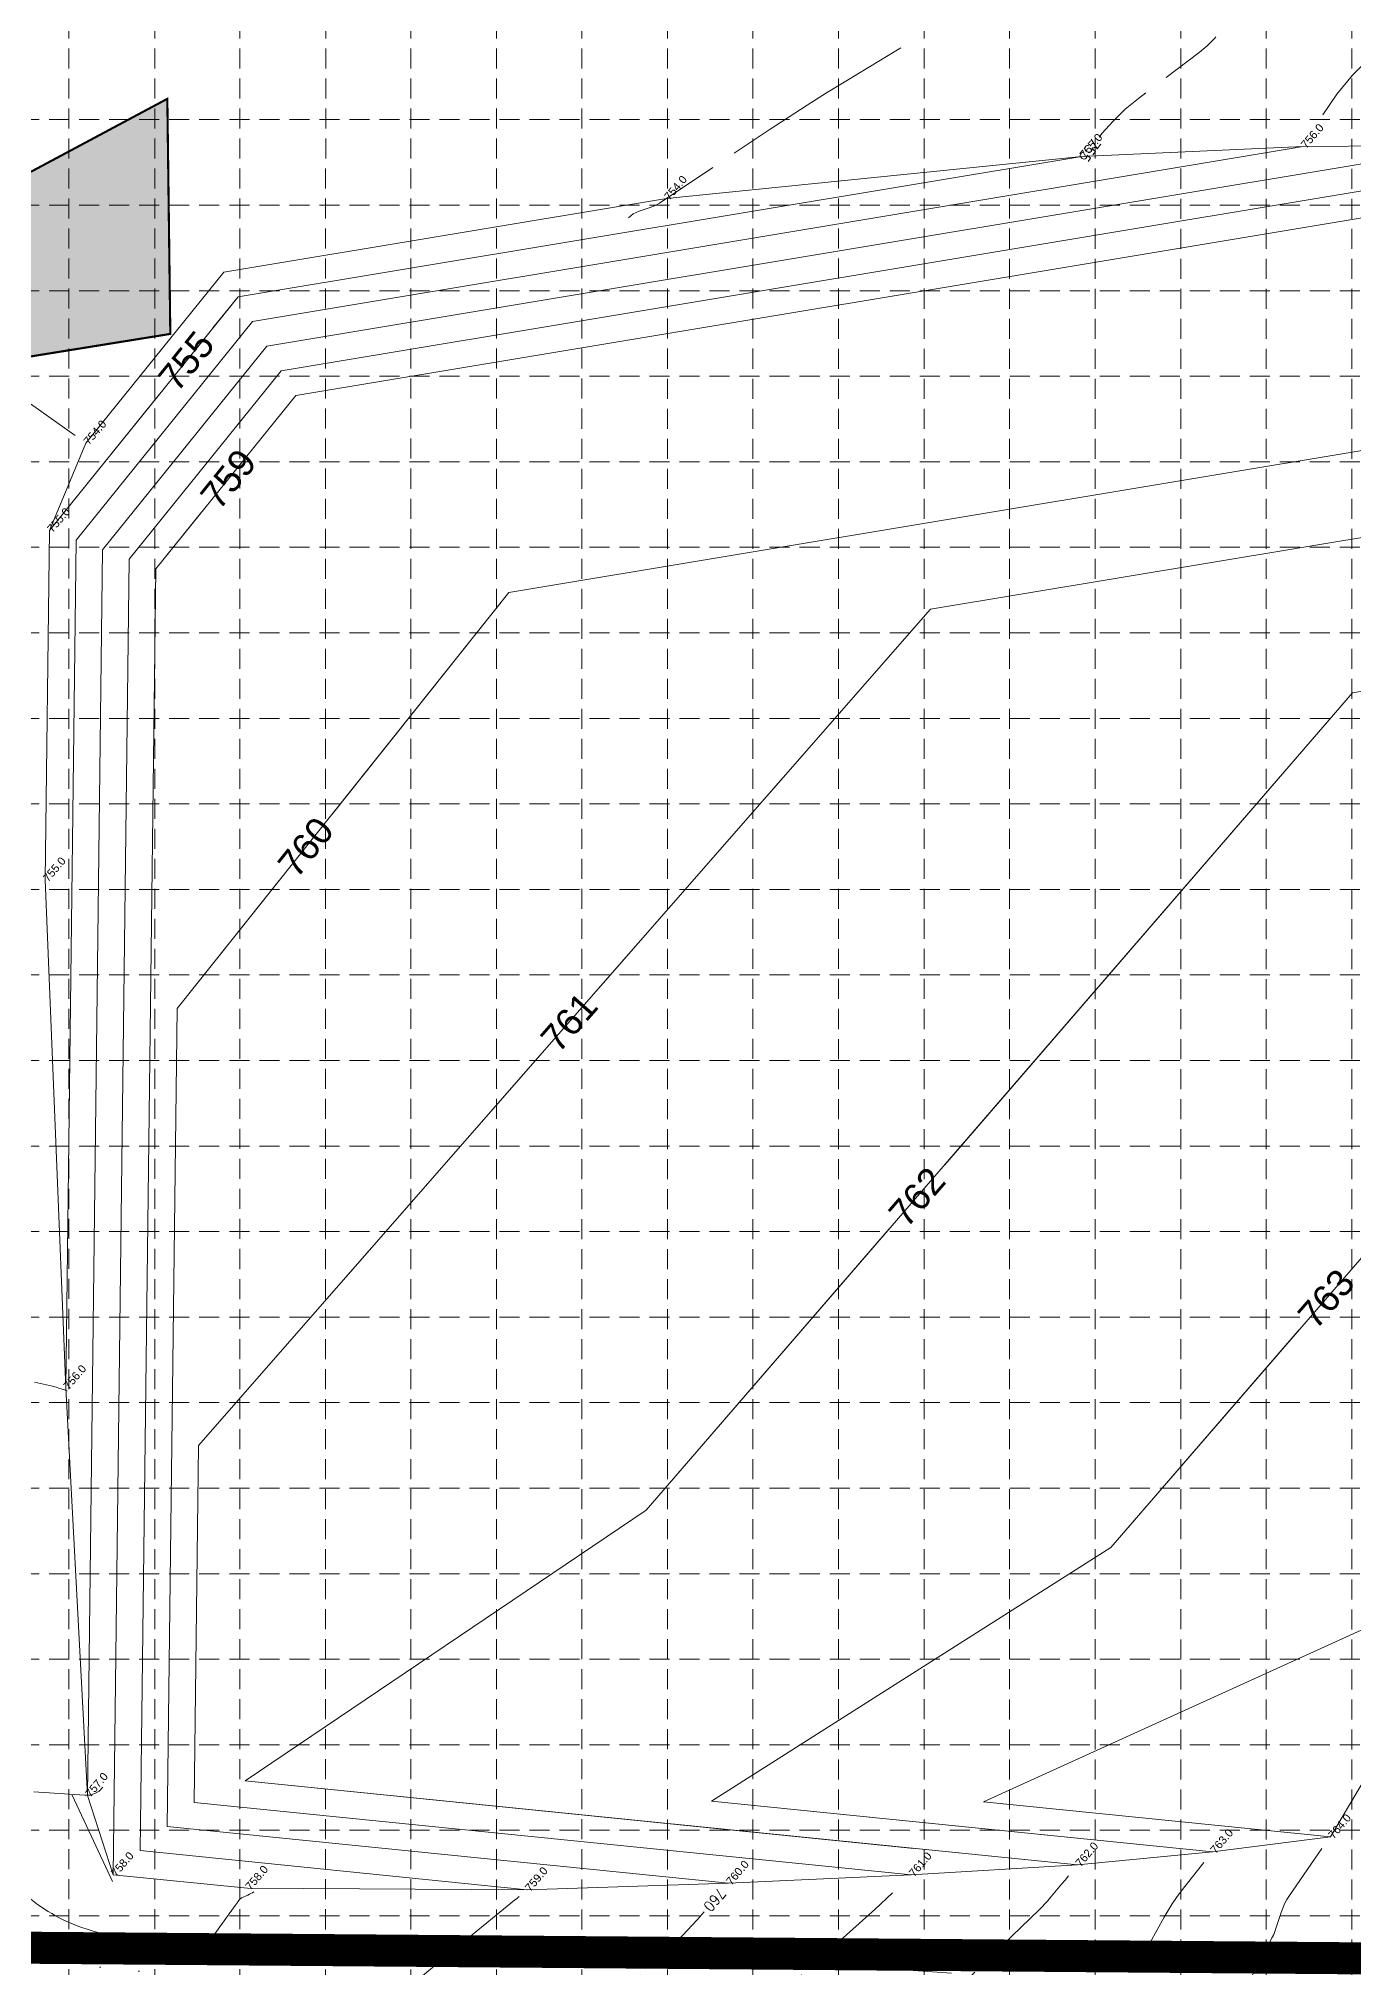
# Model space of a CAD drawing. Header units: feet. Extents: x 39072 to 40357, y 49303 to 51358.
# Drawn here: x 39383 to 39875, y 49991 to 50714 of the extents above; entities that cross this region are included whole.
import ezdxf
from ezdxf.enums import TextEntityAlignment as Align

# ---------------------------------------------------------------- set-up
doc = ezdxf.new("R2010")
doc.units = ezdxf.units.FT
doc.header["$MEASUREMENT"] = 0
for name, pattern in [('DGN Style 1', [14.480258, 0.024094, -14.456164]), ('DGN Style 3', [33.73105, 24.093607, -9.637443]), ('HIDDEN', [0.375, 0.25, -0.125]), ('R W Line', [250, 200, -10, 10, -10, 10, -10])]:
    doc.linetypes.add(name, pattern=pattern)
for name, color, linetype, lineweight in [('06220 - Level 21', 1, 'Continuous', 0), ('06220 - Level 4', 1, 'Continuous', 0), ('Level 31', 1, 'Continuous', 0), ('Level 32', 1, 'Continuous', 0), ('Level 60', 1, 'Continuous', 0), ('Level 61', 1, 'Continuous', 0), ('PA15TOPO - Level 21', 1, 'Continuous', 0), ('PA15TOPO - Level 22', 1, 'Continuous', 0)]:
    doc.layers.add(name, color=color, linetype=linetype, lineweight=lineweight)
for name, color, linetype in [('GRID', 254, 'HIDDEN'), ('LEGEND', 7, 'Continuous'), ('LIMITS OF DISTURBANCE', 1, 'HIDDEN')]:
    doc.layers.add(name, color=color, linetype=linetype)
doc.styles.get("Standard").update_dxf_attribs({"font": 'ARIAL.TTF'})
doc.styles.add('Style-STANDARD', font='STANDARD.shx')
doc.linetypes.add('{-OE-}', pattern='A,20,-3,[13,dgnlstyle-lstyle.shx,S=0.041192,R=0,X=0,Y=0],-3', length=26)

msp = doc.modelspace()

# ---------------------------------------------------------------- hatches: boundary and pattern name
at = {"layer": 'LEGEND'}
h = msp.add_hatch(dxfattribs=at)
h.set_pattern_fill('GRAVEL', color=4, scale=7.912478, angle=-223.57731, style=0)
h.set_pattern_definition([(4.435493, (50394.62776, 55455.6597), (94.94619884, 7.954772507), [1.064513, -105.386989]), (321.392393, (50395.6891, 55455.74203), (-74.24014269, 59.719854683), [1.826738, -180.8470004]), (268.933093, (50397.11657, 55454.6022), (2.676179207, 117.596993873), [1.2880564, -127.5177463]), (43.696393, (50400.7157, 55453.90803), (-114.81872278, -109.188784947), [1.6635035, -164.6868167]), (69.256393, (50401.91842, 55455.05724), (-36.791104566, -96.057535426), [1.631197, -161.488712]), (133.696393, (50402.49617, 55456.5827), (109.188784947, -114.81872278), [1.6635035, -164.6868167]), (174.116893, (50401.34696, 55457.78543), (129.0612936517, -13.584832702), [2.1998983, -217.789758]), (208.677993, (50399.15865, 55458.0109), (-160.120371383, -87.927013495), [2.0769305, -205.6161894]), (257.852293, (50397.3365, 55457.01422), (-25.048972466, -118.152661394), [1.669137, -165.244765]), (311.659093, (50396.98525, 55455.38246), (-57.59942219, 65.729735372), [1.905578, -93.373276]), (358.820093, (50398.25189, 55453.95877), (128.783477751, -2.398339097), [2.4643254, -243.968397]), (275.236793, (50395.0954, 55459.36514), (7.399136564, -72.57323428), [0.8411043, -83.2696826]), (307.891893, (50395.17217, 55458.52754), (-63.609297234, 82.370628228), [1.600196, -158.4197624]), (1.422693, (50396.155, 55457.2647), (5.4543312, 5.7321563), [1.1189905, -10.0709385]), (339.621293, (50395.9017, 55456.195), (-39.56943738, 15.8073292), [0.6025985, -59.6570367]), (68.224093, (50396.4666, 55455.9852), (-10.63083587, -22.6507942), [0.8521976, -41.757801]), (167.386493, (50396.7827, 55456.7766), (-28.1051248, 4.8986543), [1.384122, -44.7531567]), (297.987793, (50395.432, 55457.0789), (-6.00999083, 16.6408067), [1.000857, -24.0205974]), (152.812193, (50399.79123, 55452.8217), (-73.68450676, 37.346884852), [1.402091, -138.8073726]), (206.768893, (50398.54405, 55453.46233), (82.926226803, 41.236420329), [1.176277, -116.451165]), (69.621293, (50394.3412, 55455.9324), (-15.8073292, -39.56943738), [1.205189, -59.054446]), (120.033193, (50394.76083, 55457.0622), (40.958609451, -71.739728577), [1.402091, -138.8073726]), (115.866693, (50403.1729, 55456.3756), (17.75214622, -38.735943574), [1.352084, -66.252158]), (71.197793, (50402.58303, 55457.59226), (-31.33691488, -90.325324428), [1.132893, -112.156549]), (203.224093, (50399.7382, 55461.7191), (-38.73596259, -17.752105035), [1.205189, -59.054446]), (153.776693, (50398.6306, 55461.2439), (96.335308632, -47.977707466), [1.3263766, -131.310925]), (205.866693, (50402.5469, 55459.0465), (38.735943574, 17.75214622), [0.676042, -66.9282003]), (237.732593, (50400.0821, 55461.3919), (-16.08518101, -28.38293907), [0.403457, -39.9424177]), (302.386493, (50399.8667, 55461.0507), (-11.7421479, 22.0951348), [1.631197, -30.99278]), (322.431693, (50400.7404, 55459.67324), (-62.775869826, 48.811142727), [1.511679, -149.655997]), (80.112793, (50397.2736, 55457.2925), (-5.17649433, -16.9186433), [1.1411534, -27.387689]), (129.579893, (50397.46957, 55458.4167), (-86.537921151, 104.187952516), [1.9923144, -197.23879]), (197.368093, (50396.20016, 55459.95225), (61.10892676, 18.30776602), [0.814637, -80.6493073]), (226.42269, (50395.423, 55459.709), (0.277825, -11.186484), [0.4747487, -7.437729]), (256.679093, (50400.6914, 55459.3922), (15.25173081, 61.94238593), [1.099233, -108.8244224]), (184.435493, (50400.43815, 55458.3225), (-94.94619884, -7.954772507), [2.129026, -104.3224757]), (136.42269, (50398.3155, 55458.158), (-11.186484, -0.277825), [2.057244, -5.8552336]), (101.727493, (50396.82514, 55459.576), (19.14115933, -94.668394615), [1.2510735, -123.856184]), (30.477293, (50396.5708, 55460.801), (27.5494725, 17.47429006), [1.1520726, -56.4516365]), (344.068693, (50397.56374, 55461.3853), (163.454249217, -46.3106473895), [1.8757716, -185.7016933]), (311.848793, (50399.36747, 55460.8704), (69.063711239, -76.638410936), [1.9844415, -196.459498])])
edge = h.paths.add_edge_path()
edge.add_line((39339.72, 50651.76), (39341.44, 50568.03))
edge.add_arc((39379.82, 50552.8), 41.29, 99.47606, 158.35691, ccw=False)
edge.add_line((39373.02, 50593.53), (39431.98, 50603.05))
edge.add_line((39431.98, 50603.05), (39430.86, 50691.17))
edge.add_line((39430.86, 50691.17), (39363.51, 50655.15))
edge.add_arc((39342.65, 50716.37), 64.67, 267.40227, 288.8201, ccw=False)

# ---------------------------------------------------------------- linework, layer by layer
at = {"layer": '06220 - Level 21', "color": 7, "linetype": 'DGN Style 1', "lineweight": 0, "extrusion": (0, 0, -1)}
msp.add_arc((-39421.05, 50069.4), 80, 270.61656, 359.88917, dxfattribs=at)
at = {"layer": '06220 - Level 4', "color": 7, "linetype": 'R W Line', "lineweight": 0}
for p, q in [((39420.33, 50001.9), (39554.79, 50000.46)), ((39554.79, 50000.46), (39724.79, 49988.63))]:
    msp.add_line(p, q, dxfattribs=at)
msp.add_arc((39421.05, 50068.4), 66.5, 180.11083, 269.38344, dxfattribs=at)
at = {"layer": 'GRID', "color": 252, "linetype": 'HIDDEN', "lineweight": 0, "ltscale": 30}
for p, q in [((39394, 49465.06), (39394.01, 51323.28)), ((39426.15, 49465.05), (39426.11, 51323.27)), ((39458.01, 49465.05), (39458.07, 51323.27)), ((39490.08, 49465.04), (39490.27, 51323.23)), ((39522.12, 49465.04), (39522.12, 51324.56)), ((39554.18, 49465.03), (39554.18, 51324.56)), ((39586.24, 49465.03), (39586.24, 51324.56)), ((39618.3, 49465.02), (39618.3, 51324.56)), ((39650.36, 49465.02), (39650.36, 51324.56)), ((39682.42, 49465.01), (39682.42, 51324.56)), ((39714.48, 49465.01), (39714.48, 51324.56)), ((39746.54, 49465), (39746.54, 51324.56)), ((39778.6, 49465), (39778.6, 51324.56)), ((39810.66, 49464.99), (39810.66, 51324.56)), ((39842.72, 49464.99), (39842.72, 51324.56)), ((39874.78, 49464.98), (39874.78, 51324.56)), ((39105.35, 50683.36), (40323.62, 50683.36)), ((39105.35, 50651.3), (40323.62, 50651.3)), ((39105.35, 50619.24), (40323.62, 50619.24)), ((39105.35, 50587.18), (40323.62, 50587.18)), ((39105.35, 50555.12), (40323.62, 50555.12)), ((39105.35, 50523.06), (40323.62, 50523.06)), ((39105.35, 50491), (40323.62, 50491)), ((39105.35, 50458.94), (40323.62, 50458.94)), ((39105.35, 50426.88), (40323.62, 50426.88)), ((39105.35, 50394.82), (40323.62, 50394.82)), ((39105.35, 50362.76), (40323.62, 50362.76)), ((39105.35, 50330.7), (40323.62, 50330.7)), ((39105.35, 50298.64), (40323.62, 50298.64)), ((39105.35, 50266.58), (40323.62, 50266.58)), ((39105.35, 50234.52), (40323.62, 50234.52)), ((39105.35, 50202.47), (40323.62, 50202.47)), ((39105.35, 50170.41), (40323.62, 50170.41)), ((39105.35, 50138.35), (40323.62, 50138.35)), ((39105.35, 50106.29), (40323.62, 50106.29)), ((39105.35, 50074.23), (40323.62, 50074.23)), ((39105.35, 50042.17), (40323.62, 50042.17)), ((39105.35, 50010.11), (40323.62, 50010.11))]:
    msp.add_line(p, q, dxfattribs=at)
at = {"layer": 'LEGEND', "color": 4, "const_width": 0.791}
msp.add_lwpolyline([(39339.72, 50651.76), (39341.44, 50568.03, -0.262722), (39373.02, 50593.53), (39431.98, 50603.05), (39430.86, 50691.17), (39363.51, 50655.15, -0.093726)], format="xyb", close=True, dxfattribs=at)
at = {"layer": 'Level 31', "color": 35, "linetype": 'Continuous', "lineweight": 0}
for p, q in [((39457.39, 50616.98), (39773.63, 50669.6)), ((39457.39, 50616.98), (39447.95, 50605.28)), ((39427.98, 50580.52), (39386.68, 50529.31)), ((39558.82, 50506.17), (40005.97, 50580.57)), ((39385.09, 50398.39), (39386.68, 50529.31)), ((39492.71, 50423.22), (39558.82, 50506.17)), ((39434.51, 50350.21), (39472.77, 50398.21)), ((39430.78, 50043.57), (39434.51, 50350.21)), ((39641.12, 50022.31), (39430.78, 50043.57))]:
    msp.add_line(p, q, dxfattribs=at)
at = {"layer": 'Level 32', "color": 35, "linetype": 'Continuous', "lineweight": 0}
for p, q in [((39462.78, 50607.74), (39856.54, 50673.26)), ((39468.18, 50598.5), (39919.96, 50673.68)), ((39473.57, 50589.26), (39978.99, 50673.36)), ((39478.97, 50580.02), (40038.74, 50673.16)), ((39451.99, 50626.22), (39617.91, 50653.83)), ((39451.99, 50626.22), (39400.32, 50562.15)), ((39462.78, 50607.74), (39396.64, 50525.73)), ((39468.18, 50598.5), (39406.6, 50522.15)), ((39473.57, 50589.26), (39416.55, 50518.56)), ((39478.97, 50580.02), (39463.75, 50561.16)), ((39716.92, 50499.9), (40036.54, 50553.08)), ((39443.67, 50536.26), (39426.51, 50514.98)), ((39392.77, 50208.07), (39396.64, 50525.73)), ((39400.92, 50055.23), (39406.6, 50522.15)), ((39410.55, 50025.51), (39416.55, 50518.56)), ((39420.67, 50034.54), (39426.51, 50514.98)), ((39591.53, 50356.65), (39716.92, 50499.9)), ((39875.01, 50468.56), (40040.25, 50496.06)), ((39722.21, 50291.63), (39875.01, 50468.56)), ((39442.51, 50186.4), (39571.3, 50333.54)), ((39610.36, 50162.13), (39701.42, 50267.56)), ((39784.47, 50148.2), (39854.69, 50229.35)), ((39440.89, 50052.6), (39442.51, 50186.4)), ((39459.97, 50060.72), (39610.36, 50162.13)), ((39634.76, 50053.1), (39784.47, 50148.2)), ((39736.79, 50052.84), (39925.36, 50138.68)), ((39710.63, 50035.38), (39459.97, 50060.72)), ((39709.63, 50025.43), (39440.89, 50052.6)), ((39773.05, 50039.13), (39634.76, 50053.1)), ((39866.81, 50039.7), (39736.79, 50052.84)), ((39772.04, 50029.18), (39621.11, 50044.43)), ((39822.62, 50034.11), (39718.73, 50044.62)), ((39565.74, 50019.88), (39420.67, 50034.54)), ((39460.93, 50020.42), (39410.55, 50025.51))]:
    msp.add_line(p, q, dxfattribs=at)
at = {"layer": 'Level 60', "color": 35, "linetype": 'Continuous', "lineweight": 0}
for p, q in [((39457.39, 50616.98), (39773.63, 50669.6)), ((39462.78, 50607.74), (39856.54, 50673.26)), ((39468.18, 50598.5), (39919.96, 50673.68)), ((39473.57, 50589.26), (39978.99, 50673.36)), ((39478.97, 50580.02), (40038.74, 50673.16)), ((39773.63, 50669.6), (39617.91, 50653.83)), ((39856.54, 50673.26), (39773.63, 50669.6)), ((39919.96, 50673.68), (39856.54, 50673.26)), ((39617.91, 50653.83), (39451.99, 50626.22)), ((39451.99, 50626.22), (39400.32, 50562.15)), ((39386.68, 50529.31), (39457.39, 50616.98)), ((39396.64, 50525.73), (39462.78, 50607.74)), ((39406.6, 50522.15), (39468.18, 50598.5)), ((39416.55, 50518.56), (39473.57, 50589.26)), ((40005.97, 50580.57), (39558.82, 50506.17)), ((39426.51, 50514.98), (39478.97, 50580.02)), ((39400.32, 50562.15), (39386.68, 50529.31)), ((39716.92, 50499.9), (40036.54, 50553.08)), ((39386.68, 50529.31), (39385.09, 50398.39)), ((39396.64, 50525.73), (39392.77, 50208.07)), ((39400.92, 50055.23), (39406.6, 50522.15)), ((39416.55, 50518.56), (39410.55, 50025.51)), ((39420.67, 50034.54), (39426.51, 50514.98)), ((39558.82, 50506.17), (39434.51, 50350.21)), ((39442.51, 50186.4), (39716.92, 50499.9)), ((40040.25, 50496.06), (39875.01, 50468.56)), ((39875.01, 50468.56), (39610.36, 50162.13)), ((39385.09, 50398.39), (39392.77, 50208.07)), ((39434.51, 50350.21), (39430.78, 50043.57)), ((39784.47, 50148.2), (39900.78, 50282.61)), ((39392.77, 50208.07), (39400.92, 50055.23)), ((39440.89, 50052.6), (39442.51, 50186.4)), ((39610.36, 50162.13), (39459.97, 50060.72)), ((39634.76, 50053.1), (39784.47, 50148.2)), ((39925.36, 50138.68), (39736.79, 50052.84)), ((39866.81, 50039.7), (39925.36, 50138.68)), ((39459.97, 50060.72), (39772.04, 50029.18)), ((39400.92, 50055.23), (39410.55, 50025.51)), ((39709.63, 50025.43), (39440.89, 50052.6)), ((39822.62, 50034.11), (39634.76, 50053.1)), ((39736.79, 50052.84), (39866.81, 50039.7)), ((39430.78, 50043.57), (39641.12, 50022.31)), ((39822.62, 50034.11), (39866.81, 50039.7)), ((39565.74, 50019.88), (39420.67, 50034.54)), ((39772.04, 50029.18), (39822.62, 50034.11)), ((39410.55, 50025.51), (39460.93, 50020.42)), ((39641.12, 50022.31), (39709.63, 50025.43)), ((39709.63, 50025.43), (39772.04, 50029.18)), ((39460.93, 50020.42), (39565.74, 50019.88)), ((39565.74, 50019.88), (39641.12, 50022.31))]:
    msp.add_line(p, q, dxfattribs=at)
at = {"layer": 'LIMITS OF DISTURBANCE', "lineweight": 0, "ltscale": 200, "const_width": 12}
msp.add_lwpolyline([(39328.97, 49998.54), (40131.33, 49992.15), (40125.2, 50682.75), (39330.41, 50958.86)], close=True, dxfattribs=at)
at = {"layer": 'PA15TOPO - Level 21', "color": 35, "linetype": 'DGN Style 3', "lineweight": 0, "flags": 128}
for points in [[(39780.15, 50676.79), (39781.14, 50678.11), (39785.34, 50682.85), (39789.89, 50687.24), (39794.81, 50691.29), (39817.57, 50708.55), (39820.62, 50711.08), (39823.4, 50713.87), (39825.91, 50716.89), (39828.15, 50720.17), (39835.05, 50731.26), (39836.61, 50733.55), (39838.36, 50735.68), (39840.3, 50737.65), (39842.41, 50739.45), (39852.23, 50747.11), (39854.27, 50748.82), (39856.18, 50750.64), (39857.96, 50752.6), (39859.62, 50754.68), (39879.02, 50780.87), (39883.37, 50786.28), (39888.11, 50791.28), (39893.25, 50795.88), (39898.78, 50800.08), (39922.38, 50816.54), (39925.6, 50818.95), (39928.63, 50821.56), (39931.48, 50824.38), (39934.14, 50827.4), (39942.52, 50837.59), (39944.38, 50839.71), (39946.34, 50841.72), (39948.42, 50843.6), (39950.62, 50845.37), (39963, 50854.76), (39965.59, 50856.84), (39968.04, 50859.07), (39970.35, 50861.43), (39972.52, 50863.94), (39991.14, 50886.73)], [(39632.09, 50011.59), (39629.41, 50008.64), (39618.58, 49997.02), (39616.21, 49994.59), (39613.73, 49992.27), (39611.16, 49990.06), (39608.48, 49987.97), (39579.23, 49966.17), (39578.49, 49965.68), (39577.71, 49965.3), (39576.88, 49965.03), (39576.01, 49964.86), (39573.11, 49964.47), (39572.48, 49964.39), (39571.86, 49964.31), (39571.24, 49964.23), (39570.61, 49964.14), (39565.14, 49963.42), (39564.9, 49963.39), (39564.67, 49963.36), (39564.43, 49963.32), (39564.2, 49963.29), (39563.43, 49963.19), (39563.26, 49963.17), (39563.1, 49963.15), (39562.93, 49963.12), (39562.77, 49963.1), (39561.02, 49962.86), (39560.64, 49962.8), (39560.26, 49962.75), (39559.89, 49962.7), (39559.51, 49962.65), (39555.65, 49962.11), (39554.82, 49962), (39553.99, 49961.9), (39553.16, 49961.81), (39552.32, 49961.74), (39543.06, 49960.96), (39541.08, 49960.8), (39539.09, 49960.64), (39537.11, 49960.5), (39535.12, 49960.36), (39520.76, 49959.4), (39520.01, 49959.35), (39519.27, 49959.3), (39518.53, 49959.25), (39517.78, 49959.19), (39515.35, 49959.02), (39514.83, 49958.99), (39514.31, 49958.95), (39513.79, 49958.92), (39513.27, 49958.88), (39491.04, 49957.46), (39487.94, 49957.25), (39484.84, 49957.02), (39481.74, 49956.77), (39478.65, 49956.5), (39468.54, 49955.59), (39466.37, 49955.39), (39464.21, 49955.19), (39462.04, 49954.99), (39459.87, 49954.79), (39416.36, 49950.71), (39416.12, 49950.69), (39415.89, 49950.67), (39415.65, 49950.65), (39415.41, 49950.63), (39414.48, 49950.56), (39414.4, 49950.57), (39414.34, 49950.59), (39414.3, 49950.65), (39414.27, 49950.72), (39414.22, 49951.01), (39414.21, 49951.06), (39414.18, 49951.09), (39414.14, 49951.11), (39414.08, 49951.12), (39407.29, 49950.54), (39405.84, 49950.38), (39404.41, 49950.13), (39403, 49949.79), (39401.6, 49949.37), (39390.9, 49945.8), (39388.61, 49945.03), (39386.32, 49944.25), (39384.03, 49943.46), (39381.75, 49942.67), (39371.69, 49939.15), (39371.13, 49938.93), (39370.6, 49938.66), (39370.1, 49938.35), (39369.62, 49938), (39368.08, 49936.76), (39367.75, 49936.53), (39367.38, 49936.35), (39367, 49936.22), (39366.59, 49936.15), (39353.32, 49934.83)]]:
    msp.add_lwpolyline(points, dxfattribs=at)
at = {"layer": 'PA15TOPO - Level 22', "color": 35, "linetype": 'DGN Style 3', "lineweight": 0}
for p, q in [((39685.12, 50697.82), (39713.95, 50715.26)), ((39875.04, 50699.98), (39881.49, 50706.55)), ((39677.85, 50693.37), (39685.12, 50697.82)), ((39869.19, 50692.86), (39875.04, 50699.98)), ((39663.48, 50684.22), (39670.64, 50688.84)), ((39670.64, 50688.84), (39677.85, 50693.37)), ((39863.95, 50685.2), (39869.19, 50692.86)), ((39656.37, 50679.53), (39663.48, 50684.22)), ((39615.28, 50652.07), (39656.37, 50679.53)), ((39603.64, 50646.51), (39604.52, 50647.34)), ((39604.52, 50647.34), (39605.48, 50648.04)), ((39605.48, 50648.04), (39606.53, 50648.61)), ((39606.53, 50648.61), (39607.66, 50649.06)), ((39607.66, 50649.06), (39611.88, 50650.43)), ((39611.88, 50650.43), (39612.77, 50650.75)), ((39612.77, 50650.75), (39613.64, 50651.13)), ((39613.64, 50651.13), (39614.47, 50651.57)), ((39614.47, 50651.57), (39615.28, 50652.07)), ((39379.54, 50576.89), (39396.33, 50564.98)), ((39381.12, 50210.19), (39387.78, 50208.58)), ((39387.78, 50208.58), (39389.2, 50208.22)), ((39389.2, 50208.22), (39390.6, 50207.81)), ((39390.6, 50207.81), (39392, 50207.35)), ((39392, 50207.35), (39393.38, 50206.86)), ((39399.96, 50055.29), (39380.8, 50056.58)), ((39401.95, 50055.38), (39399.96, 50055.29)), ((39403.75, 50055.91), (39401.95, 50055.38)), ((39405.33, 50056.89), (39403.75, 50055.91)), ((39406.72, 50058.33), (39405.33, 50056.89)), ((39863.53, 50035.28), (39851.43, 50017.71)), ((39767.3, 50023.53), (39765.98, 50021.94)), ((39768.6, 50025.14), (39767.3, 50023.53)), ((39819.36, 50030.13), (39810.89, 50019.34)), ((39458.05, 50016.31), (39457.57, 50015.67)), ((39458.19, 50016.48), (39458.05, 50016.31)), ((39458.35, 50016.62), (39458.19, 50016.48)), ((39458.53, 50016.75), (39458.35, 50016.62)), ((39458.72, 50016.85), (39458.53, 50016.75)), ((39461.02, 50017.89), (39458.72, 50016.85)), ((39461.6, 50018.17), (39461.02, 50017.89)), ((39462.17, 50018.45), (39461.6, 50018.17)), ((39462.73, 50018.75), (39462.17, 50018.45)), ((39463.28, 50019.06), (39462.73, 50018.75)), ((39561.2, 50016.16), (39561.08, 50016.07)), ((39561.33, 50016.26), (39561.2, 50016.16)), ((39561.45, 50016.35), (39561.33, 50016.26)), ((39562.05, 50016.78), (39561.45, 50016.35)), ((39562.23, 50016.92), (39562.05, 50016.78)), ((39562.41, 50017.05), (39562.23, 50016.92)), ((39562.58, 50017.19), (39562.41, 50017.05)), ((39562.76, 50017.34), (39562.58, 50017.19)), ((39700.44, 50016.62), (39698.23, 50014.54)), ((39702.63, 50018.72), (39700.44, 50016.62)), ((39761.64, 50016.75), (39760.7, 50015.65)), ((39765.98, 50021.94), (39761.64, 50016.75)), ((39809.12, 50016.99), (39807.46, 50014.58)), ((39810.89, 50019.34), (39809.12, 50016.99)), ((39850.46, 50016.2), (39849.61, 50014.63)), ((39851.43, 50017.71), (39850.46, 50016.2)), ((39456.33, 50014.02), (39423.5, 49968.32)), ((39456.39, 50014.1), (39456.33, 50014.02)), ((39456.45, 50014.19), (39456.39, 50014.1)), ((39456.52, 50014.28), (39456.45, 50014.19)), ((39456.58, 50014.36), (39456.52, 50014.28)), ((39456.88, 50014.76), (39456.58, 50014.36)), ((39456.93, 50014.82), (39456.88, 50014.76)), ((39456.98, 50014.89), (39456.93, 50014.82)), ((39457.03, 50014.95), (39456.98, 50014.89)), ((39457.07, 50015.01), (39457.03, 50014.95)), ((39457.3, 50015.31), (39457.07, 50015.01)), ((39457.36, 50015.4), (39457.3, 50015.31)), ((39457.43, 50015.49), (39457.36, 50015.4)), ((39457.5, 50015.58), (39457.43, 50015.49)), ((39457.57, 50015.67), (39457.5, 50015.58)), ((39560.95, 50015.97), (39534.71, 49994.5)), ((39561.08, 50016.07), (39560.95, 50015.97)), ((39693.75, 50010.45), (39667.59, 49987.01)), ((39696, 50012.48), (39693.75, 50010.45)), ((39698.23, 50014.54), (39696, 50012.48)), ((39757.7, 50012.5), (39720.37, 49976.21)), ((39758.73, 50013.53), (39757.7, 50012.5)), ((39759.72, 50014.58), (39758.73, 50013.53)), ((39760.7, 50015.65), (39759.72, 50014.58)), ((39804.43, 50009.55), (39794.02, 49990.55)), ((39805.9, 50012.1), (39804.43, 50009.55)), ((39807.46, 50014.58), (39805.9, 50012.1)), ((39848.26, 50011.32), (39845.67, 50003.45)), ((39848.88, 50013), (39848.26, 50011.32)), ((39849.61, 50014.63), (39848.88, 50013)), ((39844.79, 50001.72), (39841.01, 49994.51)), ((39844.86, 50001.85), (39844.79, 50001.72)), ((39844.93, 50001.99), (39844.86, 50001.85)), ((39845, 50002.12), (39844.93, 50001.99)), ((39845.07, 50002.25), (39845, 50002.12)), ((39845.39, 50002.87), (39845.07, 50002.25)), ((39845.41, 50002.91), (39845.39, 50002.87)), ((39845.44, 50002.95), (39845.41, 50002.91)), ((39845.46, 50002.99), (39845.44, 50002.95)), ((39845.48, 50003.03), (39845.46, 50002.99)), ((39845.57, 50003.21), (39845.48, 50003.03)), ((39845.6, 50003.27), (39845.57, 50003.21)), ((39845.63, 50003.33), (39845.6, 50003.27)), ((39845.65, 50003.39), (39845.63, 50003.33)), ((39845.67, 50003.45), (39845.65, 50003.39)), ((39534.71, 49994.5), (39534.41, 49994.26)), ((39841.01, 49994.51), (39840.93, 49994.36)), ((39531.74, 49992.03), (39515.21, 49978.23)), ((39531.94, 49992.2), (39531.74, 49992.03)), ((39532.15, 49992.37), (39531.94, 49992.2)), ((39532.35, 49992.55), (39532.15, 49992.37)), ((39532.56, 49992.72), (39532.35, 49992.55)), ((39533.52, 49993.52), (39532.56, 49992.72)), ((39533.82, 49993.77), (39533.52, 49993.52)), ((39534.12, 49994.02), (39533.82, 49993.77)), ((39534.41, 49994.26), (39534.12, 49994.02)), ((39840.2, 49992.96), (39824.42, 49962.86)), ((39840.25, 49993.07), (39840.2, 49992.96)), ((39840.31, 49993.18), (39840.25, 49993.07)), ((39840.37, 49993.28), (39840.31, 49993.18)), ((39840.42, 49993.39), (39840.37, 49993.28)), ((39840.69, 49993.9), (39840.42, 49993.39)), ((39840.77, 49994.05), (39840.69, 49993.9)), ((39840.85, 49994.21), (39840.77, 49994.05)), ((39840.93, 49994.36), (39840.85, 49994.21))]:
    msp.add_line(p, q, dxfattribs=at)
at = {"layer": 'PA15TOPO - Level 22', "color": 35, "linetype": 'Continuous', "lineweight": 0}
msp.add_line((39395.15, 50055.27), (39410.25, 50022.91), dxfattribs=at)

# ---------------------------------------------------------------- texts
at = {"layer": 'Level 32', "color": 35, "linetype": 'Continuous', "lineweight": 0}
for s, rotation, p in [('755', 51.11489, (39437.97, 50592.9)), ('759', 51.11489, (39453.71, 50548.71)), ('760', 51.4416, (39482.74, 50410.72)), ('761', 48.80471, (39581.42, 50345.1)), ('762', 49.18491, (39711.81, 50279.6)), ('763', 49.13085, (39865.16, 50241.45))]:
    msp.add_text(s, height=10, rotation=rotation, dxfattribs=at).set_placement(p, align=Align.MIDDLE_CENTER)
at = {"layer": 'Level 61', "color": 35, "linetype": 'Continuous', "lineweight": 0}
for s, p in [('756.0', (39856.54, 50673.26)), ('755.0', (39773.63, 50669.6)), ('754.0', (39617.91, 50653.83)), ('754.0', (39400.32, 50562.15)), ('755.0', (39386.68, 50529.31)), ('755.0', (39385.09, 50398.39)), ('756.0', (39392.77, 50208.07)), ('757.0', (39400.92, 50055.23)), ('764.0', (39866.81, 50039.7)), ('763.0', (39822.62, 50034.11)), ('758.0', (39410.55, 50025.51)), ('760.0', (39641.12, 50022.31)), ('761.0', (39709.63, 50025.43)), ('762.0', (39772.04, 50029.18)), ('758.0', (39460.93, 50020.42)), ('759.0', (39565.74, 50019.88))]:
    msp.add_text(s, height=3, rotation=49.3208, dxfattribs=at).set_placement(p, align=Align.MIDDLE_LEFT)
at = {"layer": 'PA15TOPO - Level 21', "color": 35, "linetype": '{-OE-}', "lineweight": 0, "style": 'Style-STANDARD'}
for s, rotation, p in [('755', 234.43149, (39776.59, 50671.96)), ('760', 229.71004, (39636.04, 50016.1))]:
    msp.add_text(s, height=4, rotation=rotation, dxfattribs=at).set_placement(p, align=Align.MIDDLE_CENTER)

doc.saveas('drawing.dxf')
